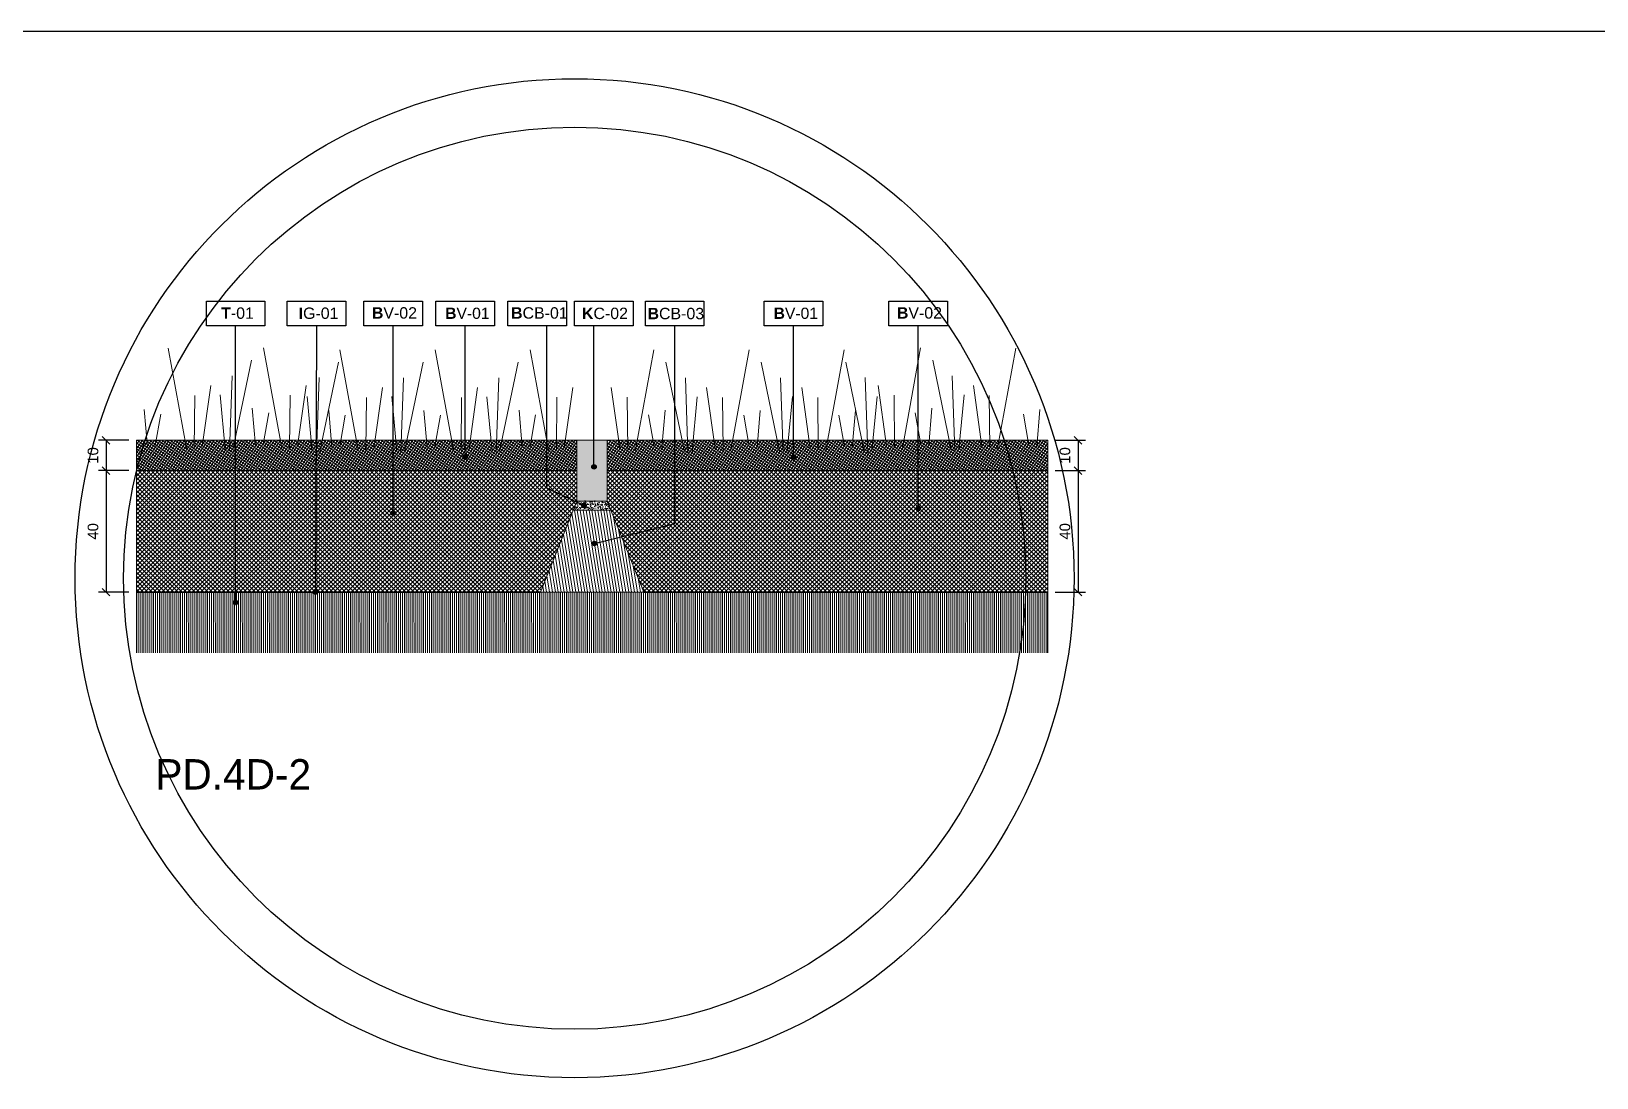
# Model space of a CAD drawing. Header units: metres. Extents: x -325 to 301, y -147 to 149.
# Drawn here: x 56.53 to 61.68, y 90.01 to 93.46 of the extents above; entities that cross this region are included whole.
import ezdxf

# ---------------------------------------------------------------- set-up
doc = ezdxf.new("R2010")
doc.units = ezdxf.units.M
doc.linetypes.add('ACAD_ISO03W100', pattern=[30, 12, -18])
doc.layers.get('Defpoints').update_dxf_attribs({"lineweight": 13})
doc.layers.add('-aux', color=50, linetype='Continuous', plot=False)
doc.layers.add('-AUX-QAD', color=5, linetype='Continuous', plot=False)
doc.layers.add('0-TX-1_25', color=7, linetype='Continuous', true_color=0x3f4f7f)
doc.layers.add('3-TR-paviment fort', color=7, linetype='Continuous', true_color=0xd1d1d1)
for name, color, linetype in [('02-L-Geotextile', 32, 'Continuous'), ('A-KEYPLAN_HATCH', 7, 'Continuous'), ('A_TEXT_2', 7, 'Continuous'), ('EIT_3 TR terra vegetal', 45, 'Continuous')]:
    doc.layers.add(name, color=color, linetype=linetype)
doc.layers.add('03-TR-Paviment_04_Dry Meadow', color=7, linetype='Continuous', lineweight=5, true_color=0xd8dd88)
doc.layers.add('3-TR tot_u', color=7, linetype='Continuous', lineweight=5, true_color=0x787878)
for name, color, linetype, lineweight in [('1-CM', 7, 'Continuous', 0), ('2-L-secció', 1, 'Continuous', 0), ('3-TR Formigó', 252, 'Continuous', 0), ('3-TR Seleccionat', 44, 'Continuous', 0), ('3-TR-recebo', 252, 'Continuous', 0)]:
    doc.layers.add(name, color=color, linetype=linetype, lineweight=lineweight)
doc.styles.add('Arial_4', font='arial.ttf', dxfattribs={"height": 1.8})
doc.styles.get("Standard").update_dxf_attribs({"font": 'arial.ttf'})
doc.styles.add('x-llegenda materials$0$ENGRAVERS', font='TT0586M.TTF')
doc.dimstyles.new('ISO-25', dxfattribs={"dimtxt": 0.1, "dimasz": 0.1, "dimexe": 0.1, "dimexo": 0.1, "dimgap": 0.1, "dimtad": 1, "dimdec": 0, "dimlfac": 100, "dimzin": 9, "dimtxsty": 'Standard', "dimblk": 'OBLIQUE', "dimcen": 0.1, "dimadec": 0, "dimazin": 0, "dimtfac": 1, "dimtdec": 0, "dimtmove": 0, "dimatfit": 3, "dimldrblk": 'OBLIQUE', "dimfxl": 1, "dimarcsym": 0})
pattern_1 = [(234, (56.792784, 92.7453584), (0.006472136, -0.004702282), []), (324, (56.792784, 92.7453584), (0.004702282, 0.006472136), [])]
pattern_2 = [(45, (419527.89557, 4594396.21904), (-0.007071067811865, 0.007071067811865), []), (135, (419527.89557, 4594396.21904), (-0.007071067811865, -0.007071067811865), [])]

# ---------------------------------------------------------------- blocks, each defined once
blk = doc.blocks.new('hatch keyplan 2')
at = {"layer": 'A-KEYPLAN_HATCH'}
blk.add_lwpolyline([(0, 0.00548), (0.01287, 0.00548), (0.01287, 0), (0, 0)], close=True, dxfattribs=at)
blk = doc.blocks.new('hatch keyplan')
at = {"layer": 'A-KEYPLAN_HATCH'}
blk.add_blockref('hatch keyplan 2', (1.43058, 0.85215), dxfattribs=at)
blk = doc.blocks.new('B-V01')
at = {"layer": 'A-KEYPLAN_HATCH'}
blk.add_blockref('hatch keyplan', (-1.43058, -0.85215), dxfattribs=at)
at = {"layer": 'A_TEXT_2', "lineweight": 211, "insert": (-0.00079, 0.00402), "char_height": 0.0024588, "attachment_point": 1, "line_spacing_factor": 0.938532, "style": 'Arial_4'}
blk.add_mtext_dynamic_manual_height_columns('\\pi0.00285;{\\fArial|b1|i0|c0|p34;B}V-01', width=0.0145619, gutter_width=0.015, heights=[0], dxfattribs=at)
blk = doc.blocks.new('B-V02')
at = {"layer": 'A-KEYPLAN_HATCH'}
blk.add_blockref('hatch keyplan', (-1.43058, -0.85215), dxfattribs=at)
at = {"layer": 'A_TEXT_2', "insert": (-0.0008, 0.00412), "char_height": 0.0025, "attachment_point": 1}
blk.add_mtext_dynamic_manual_height_columns('\\pi0.00255;{\\fArial|b1|i0|c0|p34;B}V-02', width=0.0145619, gutter_width=0.015, heights=[0], dxfattribs=at)
blk = doc.blocks.new('T-01')
at = {"layer": 'A-KEYPLAN_HATCH'}
blk.add_blockref('hatch keyplan', (-1.43058, -0.85215), dxfattribs=at)
at = {"layer": 'A_TEXT_2', "insert": (-0.0008, 0.00408), "char_height": 0.0025, "attachment_point": 1}
blk.add_mtext_dynamic_manual_height_columns('\\pi0.00405;{\\fArial|b1|i0|c0|p34;T}-01', width=0.0145619, gutter_width=0.015, heights=[0], dxfattribs=at)
blk = doc.blocks.new('B-CB03')
at = {"layer": 'A-KEYPLAN_HATCH'}
blk.add_blockref('hatch keyplan', (-1.43058, -0.85215), dxfattribs=at)
at = {"layer": 'A_TEXT_2', "insert": (-0.0008, 0.00398), "char_height": 0.0025, "attachment_point": 1}
blk.add_mtext_dynamic_manual_height_columns('\\pi0.00128;{\\fArial|b1|i0|c0|p34;B}CB-03', width=0.0145619, gutter_width=0.015, heights=[0], dxfattribs=at)
blk = doc.blocks.new('B-CB01')
at = {"layer": 'A-KEYPLAN_HATCH'}
blk.add_blockref('hatch keyplan', (-1.43058, -0.85215), dxfattribs=at)
at = {"layer": 'A_TEXT_2', "insert": (-0.0008, 0.00411), "char_height": 0.0025, "attachment_point": 1}
blk.add_mtext_dynamic_manual_height_columns('\\pi0.00152;{\\fArial|b1|i0|c0|p34;B}CB-01', width=0.0145619, gutter_width=0.015, heights=[0], dxfattribs=at)
blk = doc.blocks.new('K01B')
at = {"layer": 'A-KEYPLAN_HATCH'}
blk.add_blockref('hatch keyplan', (-1.43058, -0.85215), dxfattribs=at)
at = {"layer": 'A_TEXT_2', "insert": (-0.0008, 0.00402), "char_height": 0.0025, "attachment_point": 1}
blk.add_mtext_dynamic_manual_height_columns('\\pi0.00246;{\\fArial|b1|i0|c0|p34;K}C-02', width=0.0145619, gutter_width=0.015, heights=[0], dxfattribs=at)
blk = doc.blocks.new('_Oblique')
at = {"color": 0, "lineweight": -2}
blk.add_line((-0.5, -0.5), (0.5, 0.5), dxfattribs=at)
blk = doc.blocks.new('*D995')
at = {"layer": '0-TX-1_25', "color": 0, "lineweight": -2, "transparency": 16777216}
for p, q in [((56.8499, 92.1104), (56.7499, 92.1104)), ((56.7749, 92.1104), (56.7749, 92.0104)), ((56.8499, 92.0104), (56.7499, 92.0104))]:
    blk.add_line(p, q, dxfattribs=at)
at = {"layer": 'Defpoints', "color": 0, "transparency": 16777216}
for p in [(56.8749, 92.1104), (56.7749, 92.0104), (56.8749, 92.0104)]:
    blk.add_point(p, dxfattribs=at)
at = {"layer": '0-TX-1_25', "color": 0, "lineweight": -2, "transparency": 16777216, "xscale": 0.025, "yscale": 0.025, "zscale": 0.025}
for p, rotation in [((56.7749, 92.1104), 90), ((56.7749, 92.0104), 270)]:
    blk.add_blockref('_Oblique', p, dxfattribs=dict(at, rotation=rotation))
at = {"layer": '0-TX-1_25', "color": 0, "transparency": 16777216, "insert": (56.7321, 92.0604), "char_height": 0.035, "attachment_point": 5, "rotation": 90}
blk.add_mtext('10', dxfattribs=at)
blk = doc.blocks.new('*D996')
at = {"layer": '0-TX-1_25', "color": 0, "lineweight": -2, "transparency": 16777216}
for p, q in [((56.8499, 92.0104), (56.7499, 92.0104)), ((56.7749, 92.0104), (56.7749, 91.6104)), ((56.8499, 91.6104), (56.7499, 91.6104))]:
    blk.add_line(p, q, dxfattribs=at)
at = {"layer": 'Defpoints', "color": 0, "transparency": 16777216}
for p in [(56.8749, 92.0104), (56.7749, 91.6104), (56.8749, 91.6104)]:
    blk.add_point(p, dxfattribs=at)
at = {"layer": '0-TX-1_25', "color": 0, "lineweight": -2, "transparency": 16777216, "xscale": 0.025, "yscale": 0.025, "zscale": 0.025}
for p, rotation in [((56.7749, 92.0104), 90), ((56.7749, 91.6104), 270)]:
    blk.add_blockref('_Oblique', p, dxfattribs=dict(at, rotation=rotation))
at = {"layer": '0-TX-1_25', "color": 0, "transparency": 16777216, "insert": (56.7321, 91.8104), "char_height": 0.035, "attachment_point": 5, "rotation": 90}
blk.add_mtext('40', dxfattribs=at)
blk = doc.blocks.new('POINT')
at = {"layer": '0-TX-1_25'}
h = blk.add_hatch(dxfattribs=at)
h.set_pattern_fill('ANGLE', color=256)
h.set_pattern_definition([(0, (-83.747, -12.726), (0, 6.985), [5.08, -1.905]), (90, (-83.747, -12.726), (-6.985, 4e-16), [5.08, -1.905])])
edge = h.paths.add_edge_path()
edge.add_arc((0, 0), 0.0075, 0, 360)
h = blk.add_hatch(color=256, dxfattribs=at)
h.dxf.hatch_style = 1
edge = h.paths.add_edge_path()
edge.add_arc((0, 0), 0.0075, 0, 360)
blk.add_circle((0, 0), 0.0075, dxfattribs=at)
blk = doc.blocks.new('*D997')
at = {"layer": '0-TX-1_25', "color": 0, "lineweight": -2, "transparency": 16777216}
for p, q in [((59.8999, 92.1104), (59.9997, 92.1104)), ((59.9747, 92.1104), (59.9747, 92.0104)), ((59.8999, 92.0104), (59.9997, 92.0104))]:
    blk.add_line(p, q, dxfattribs=at)
at = {"layer": 'Defpoints', "color": 0, "transparency": 16777216}
for p in [(59.8749, 92.1104), (59.8749, 92.0104), (59.9747, 92.0104)]:
    blk.add_point(p, dxfattribs=at)
at = {"layer": '0-TX-1_25', "color": 0, "lineweight": -2, "transparency": 16777216, "xscale": 0.025, "yscale": 0.025, "zscale": 0.025}
for p, rotation in [((59.9747, 92.1104), 90), ((59.9747, 92.0104), 270)]:
    blk.add_blockref('_Oblique', p, dxfattribs=dict(at, rotation=rotation))
at = {"layer": '0-TX-1_25', "color": 0, "transparency": 16777216, "insert": (59.9318, 92.0604), "char_height": 0.035, "attachment_point": 5, "rotation": 90}
blk.add_mtext('10', dxfattribs=at)
blk = doc.blocks.new('*D998')
at = {"layer": '0-TX-1_25', "color": 0, "lineweight": -2, "transparency": 16777216}
for p, q in [((59.8999, 92.0104), (59.9997, 92.0104)), ((59.9747, 92.0104), (59.9747, 91.6104)), ((59.8999, 91.6104), (59.9997, 91.6104))]:
    blk.add_line(p, q, dxfattribs=at)
at = {"layer": 'Defpoints', "color": 0, "transparency": 16777216}
for p in [(59.8749, 92.0104), (59.8749, 91.6104), (59.9747, 91.6104)]:
    blk.add_point(p, dxfattribs=at)
at = {"layer": '0-TX-1_25', "color": 0, "lineweight": -2, "transparency": 16777216, "xscale": 0.025, "yscale": 0.025, "zscale": 0.025}
for p, rotation in [((59.9747, 92.0104), 90), ((59.9747, 91.6104), 270)]:
    blk.add_blockref('_Oblique', p, dxfattribs=dict(at, rotation=rotation))
at = {"layer": '0-TX-1_25', "color": 0, "transparency": 16777216, "insert": (59.9318, 91.8104), "char_height": 0.035, "attachment_point": 5, "rotation": 90}
blk.add_mtext('40', dxfattribs=at)
blk = doc.blocks.new('IG01')
at = {"layer": 'A-KEYPLAN_HATCH', "xscale": 10, "yscale": 10, "zscale": 10}
blk.add_blockref('hatch keyplan', (-14.3058, -8.5215), dxfattribs=at)
at = {"layer": 'A_TEXT_2', "insert": (-0.008, 0.0405), "char_height": 0.025, "attachment_point": 1}
blk.add_mtext_dynamic_manual_height_columns('\\pi0.03354;{\\fArial|b1|i0|c0|p34;I}G-01', width=0.145619, gutter_width=0.15, heights=[0], dxfattribs=at)

msp = doc.modelspace()

# ---------------------------------------------------------------- hatches: boundary and pattern name
at = {"layer": '3-TR Formigó'}
h = msp.add_hatch(dxfattribs=at)
h.set_pattern_fill('ANSI31', color=256, scale=0.003, angle=234.1752, style=0)
h.set_pattern_definition([(279.17524, (61.219408, 91.710441), (0.00940313, 0.001518806), [])])
h.paths.add_polyline_path([(58.437, 91.8803), (58.4245, 91.8803), (58.3129, 91.8805), (58.2049, 91.6104), (58.5449, 91.6104)])
at = {"layer": '3-TR Seleccionat'}
h = msp.add_hatch(dxfattribs=at)
h.set_pattern_fill('ANSI31', color=256, scale=0.002, angle=225, style=0)
h.set_pattern_definition([(270, (441134.649791, -650744.9559923), (-0.00635, -2e-18), [])])
h.paths.add_polyline_path([(59.875, 91.6104), (58.5449, 91.6104), (56.8749, 91.6104), (56.8749, 91.4104), (59.8751, 91.4104)])
at = {"layer": '3-TR tot_u'}
h = msp.add_hatch(dxfattribs=at)
h.set_pattern_fill('AR-CONC', color=256, scale=9e-05, angle=90.2664)
h.set_pattern_definition([(140.266414, (-25.09567, 69.084946), (0.0013582613, 0.0164031132), [0.0017145, -0.0188595]), (85.266414, (-25.09567, 69.084946), (-0.0171801815, -0.0032518273), [0.0013716, -0.0150876526]), (190.71786, (-25.095557, 69.086313), (-0.0158219194, 0.0131512858), [0.0014571008, -0.016028122]), (136.450614, (-25.100242, 69.084925), (0.003670327, 0.024414444), [0.00257175, -0.02828925]), (186.901972, (-25.099936, 69.08696), (-0.0223674596, 0.021262598), [0.002185652, -0.024042205]), (81.450565, (-25.100242, 69.084925), (-0.0223674596, 0.021262598), [0.002057397, -0.022631376]), (111.266414, (-25.09911, 69.087216), (0.0091403206, 0.0136879438), [0.0017145, -0.0188595]), (56.266414, (-25.09911, 69.087216), (-0.0166026007, 0.0054850432), [0.0013716, -0.0150876]), (161.71786, (-25.098348, 69.088357), (-0.0074622802, 0.019172987), [0.0014571008, -0.0160280944]), (127.766414, (-25.09567, 69.084946), (-0.00761116375, 0.0002425866), [0, -0.01490472, 0, -0.0153162, 0, -0.01514475]), (97.766414, (-25.09567, 69.084946), (-0.009044117, 0.0059717809), [0, -0.00873252, 0, -0.01456182, 0, -0.00577215]), (57.766414, (-25.095646, 69.079848), (0.0004588393, 0.012205419), [0, -0.005715, 0, -0.0178308, 0, -0.0236601]), (47.766414, (-25.095636, 69.077562), (-0.0023503487, 0.0133208417), [0, -0.0074295, 0, -0.01184148, 0, -0.0168021])])
h.paths.add_polyline_path([(58.3129, 91.8805), (58.3249, 91.9115), (58.4245, 91.9102), (58.437, 91.8803)])
at = {"layer": '3-TR-paviment fort'}
msp.add_hatch(color=256, dxfattribs=at).paths.add_polyline_path([(58.3249, 92.1104), (58.4249, 92.1104), (58.4249, 91.9104), (58.3249, 91.9104)])
at = {"layer": '3-TR-recebo'}
h = msp.add_hatch(dxfattribs=at)
h.set_pattern_fill('_USER', color=256, scale=0.008, angle=234, style=0, double=1, pattern_type=0)
h.set_pattern_definition(pattern_1)
h.paths.add_polyline_path([(57.8604, 92.1104), (58.3249, 92.1104), (58.3249, 92.0104), (57.8778, 92.0104), (57.209, 92.0104), (56.8749, 92.0104), (56.8749, 92.1104), (57.1915, 92.1104)])
h = msp.add_hatch(dxfattribs=at)
h.set_pattern_fill('_USER', color=256, scale=0.008, angle=234, style=0, double=1, pattern_type=0)
h.set_pattern_definition(pattern_1)
h.paths.add_polyline_path([(58.8894, 92.1104), (58.4249, 92.1104), (58.4249, 92.0104), (58.872, 92.0104), (59.5409, 92.0104), (59.8749, 92.0104), (59.8749, 92.1104), (59.5583, 92.1104)])
at = {"layer": 'EIT_3 TR terra vegetal'}
h = msp.add_hatch(dxfattribs=at)
h.set_pattern_fill('_USER', color=256, scale=0.01, angle=45, style=0, double=1, pattern_type=0)
h.set_pattern_definition(pattern_2)
h.paths.add_polyline_path([(56.8749, 91.6104), (56.8749, 92.0104), (57.259, 92.0104), (58.3249, 92.0104), (58.3249, 91.9104), (58.2049, 91.6104)])
h = msp.add_hatch(dxfattribs=at)
h.set_pattern_fill('_USER', color=256, scale=0.01, angle=45, style=0, double=1, pattern_type=0)
h.set_pattern_definition(pattern_2)
h.paths.add_polyline_path([(59.8749, 91.6104), (59.8749, 92.0104), (59.4909, 92.0104), (58.4249, 92.0104), (58.4249, 91.9104), (58.5449, 91.6104)])

# ---------------------------------------------------------------- linework, layer by layer
at = {"layer": '-aux'}
msp.add_lwpolyline([(12.2345, 93.4567), (142.2345, 93.4567)], dxfattribs=at)
at = {"layer": '-AUX-QAD'}
for radius in [1.6443, 1.485]:
    msp.add_circle((58.3175, 91.6562), radius, dxfattribs=at)
at = {"layer": '0-TX-1_25'}
for points in [[(57.2016, 91.5762), (57.2016, 92.4866)], [(57.4672, 92.4866), (57.4641, 91.6104)], [(57.7204, 91.8703), (57.7204, 92.4866)], [(57.9571, 92.0556), (57.9571, 92.4866)], [(58.3482, 91.8959), (58.2262, 91.9527), (58.2262, 92.4866)], [(58.3812, 92.0228), (58.3812, 92.4866)], [(58.3825, 91.7706), (58.6469, 91.8366), (58.6469, 92.4866)], [(59.0382, 92.0556), (59.0382, 92.4866)], [(59.4488, 91.8859), (59.4488, 92.4866)]]:
    msp.add_lwpolyline(points, dxfattribs=at)
at = {"layer": '02-L-Geotextile', "linetype": 'ACAD_ISO03W100', "ltscale": 0.002, "const_width": 0.005}
for points in [[(56.8749, 91.6104), (58.2049, 91.6104)], [(58.5449, 91.6104), (59.8749, 91.6104)]]:
    msp.add_lwpolyline(points, dxfattribs=at)
at = {"layer": '03-TR-Paviment_04_Dry Meadow'}
for points in [[(56.9797, 92.4141), (57.04, 92.0842)], [(57.2932, 92.4148), (57.3534, 92.0849)], [(57.5448, 92.4078), (57.605, 92.0779)], [(57.858, 92.4077), (57.9182, 92.0778)], [(58.1715, 92.4083), (58.2317, 92.0784)], [(58.5783, 92.4083), (58.5181, 92.0784)], [(58.8918, 92.4077), (58.8316, 92.0778)], [(59.2051, 92.4078), (59.1449, 92.0779)], [(59.4566, 92.4148), (59.3964, 92.0849)], [(59.7701, 92.4141), (59.7099, 92.0842)], [(57.2536, 92.3742), (57.1923, 92.0793)], [(57.54, 92.368), (57.4787, 92.0731)], [(57.8186, 92.3679), (57.7573, 92.073)], [(58.1319, 92.3677), (58.0706, 92.0729)], [(58.618, 92.3677), (58.6792, 92.0729)], [(58.9312, 92.3679), (58.9925, 92.073)], [(59.2098, 92.368), (59.2711, 92.0731)], [(59.4963, 92.3742), (59.5575, 92.0793)], [(57.1896, 92.3227), (57.1809, 92.0753)], [(57.476, 92.3165), (57.4674, 92.0691)], [(57.7546, 92.3164), (57.7459, 92.069)], [(58.0678, 92.3162), (58.0592, 92.0688)], [(58.682, 92.3162), (58.6906, 92.0688)], [(58.9953, 92.3164), (59.0039, 92.069)], [(59.2739, 92.3165), (59.2825, 92.0691)], [(59.5603, 92.3227), (59.5689, 92.0753)], [(57.0671, 92.2578), (57.0655, 92.0849)], [(57.1197, 92.2903), (57.0918, 92.09)], [(57.1504, 92.2604), (57.1675, 92.0795)], [(57.3806, 92.2585), (57.379, 92.0855)], [(57.4332, 92.291), (57.4052, 92.0906)], [(57.4369, 92.2542), (57.4539, 92.0734)], [(57.6321, 92.2515), (57.6305, 92.0786)], [(57.6847, 92.284), (57.6568, 92.0837)], [(57.7155, 92.2541), (57.7325, 92.0732)], [(57.9454, 92.2514), (57.9438, 92.0784)], [(57.998, 92.2839), (57.97, 92.0835)], [(58.0287, 92.2539), (58.0457, 92.0731)], [(58.2589, 92.252), (58.2573, 92.0791)], [(58.3115, 92.2845), (58.2835, 92.0842)], [(58.4383, 92.2845), (58.4663, 92.0842)], [(58.4909, 92.252), (58.4926, 92.0791)], [(58.7211, 92.2539), (58.7041, 92.0731)], [(58.7518, 92.2839), (58.7798, 92.0835)], [(58.8044, 92.2514), (58.806, 92.0784)], [(59.0344, 92.2541), (59.0174, 92.0732)], [(59.0651, 92.284), (59.0931, 92.0837)], [(59.1177, 92.2515), (59.1193, 92.0786)], [(59.313, 92.2542), (59.296, 92.0734)], [(59.3166, 92.291), (59.3446, 92.0906)], [(59.3692, 92.2585), (59.3708, 92.0855)], [(59.5994, 92.2604), (59.5824, 92.0795)], [(59.6301, 92.2903), (59.6581, 92.09)], [(59.6827, 92.2578), (59.6843, 92.0849)], [(56.9007, 92.2117), (56.911, 92.0893)], [(56.955, 92.1962), (56.9368, 92.0928)], [(57.2564, 92.2156), (57.2667, 92.0932)], [(57.3107, 92.2002), (57.2925, 92.0968)], [(57.5079, 92.2087), (57.5182, 92.0863)], [(57.8212, 92.2085), (57.8315, 92.0861)], [(58.1347, 92.2092), (58.145, 92.0868)], [(58.189, 92.1937), (58.1708, 92.0904)], [(58.5608, 92.1937), (58.5791, 92.0904)], [(58.6152, 92.2092), (58.6049, 92.0868)], [(58.9287, 92.2085), (58.9184, 92.0861)], [(59.2419, 92.2087), (59.2316, 92.0863)], [(59.4391, 92.2002), (59.4574, 92.0968)], [(59.4934, 92.2156), (59.4831, 92.0932)], [(59.7948, 92.1962), (59.8131, 92.0928)], [(59.8492, 92.2117), (59.8389, 92.0893)], [(57.5623, 92.1932), (57.544, 92.0898)], [(57.8755, 92.1931), (57.8573, 92.0897)], [(58.8743, 92.1931), (58.8926, 92.0897)], [(59.1876, 92.1932), (59.2058, 92.0898)]]:
    msp.add_lwpolyline(points, dxfattribs=at)
at = {"layer": '1-CM'}
msp.add_line((58.2049, 91.6104), (56.8749, 91.6104), dxfattribs=at)
for points in [[(56.8749, 92.0104), (58.3249, 92.0104), (58.3249, 92.1104), (56.8749, 92.1104)], [(59.8749, 92.0104), (58.4249, 92.0104), (58.4249, 92.1104), (59.8749, 92.1104)], [(58.3249, 91.9104), (58.4245, 91.9102)], [(58.3129, 91.8805), (58.437, 91.8802)], [(58.2449, 91.7104), (58.2049, 91.6104)], [(59.8749, 91.6104), (56.8749, 91.6104)]]:
    msp.add_lwpolyline(points, dxfattribs=at)
for points in [[(58.4249, 91.9104), (58.3249, 91.9104), (58.3249, 92.1104), (58.4249, 92.1104)], [(58.437, 91.8803), (58.437, 91.8803), (58.5449, 91.6104), (58.2049, 91.6104), (58.3249, 91.9104), (58.4249, 91.9103), (58.437, 91.8803)]]:
    msp.add_lwpolyline(points, close=True, dxfattribs=at)
at = {"layer": '2-L-secció'}
for p, q in [((56.8749, 91.4104), (56.8749, 92.1104)), ((59.8749, 91.4104), (59.8749, 92.1104))]:
    msp.add_line(p, q, dxfattribs=at)

# ---------------------------------------------------------------- block references
at = {"color": 244, "true_color": 0x991b1e, "xscale": 14.99999999999007, "yscale": 14.99999999999007, "zscale": 14.99999999999007}
msp.add_blockref('K01B', (58.3168, 92.4866), dxfattribs=at)
at = {"layer": '0-TX-1_25', "xscale": 15, "yscale": 15, "zscale": 15}
for name, p in [('T-01', (57.1051, 92.4866)), ('B-V02', (57.6238, 92.4866)), ('B-V01', (57.8605, 92.4866)), ('B-CB01', (58.0975, 92.4866)), ('B-CB03', (58.5503, 92.4866)), ('B-V01', (58.9417, 92.4866)), ('B-V02', (59.3522, 92.4866))]:
    msp.add_blockref(name, p, dxfattribs=at)
at = {"layer": '0-TX-1_25'}
for p in [(57.9571, 92.0556), (59.0382, 92.0556), (58.3812, 92.0228), (58.3482, 91.8959), (57.7204, 91.8703), (58.3825, 91.7706), (57.2016, 91.5762), (57.4641, 91.6104)]:
    msp.add_blockref('POINT', p, dxfattribs=at)
at = {"layer": '0-TX-1_25', "xscale": -1}
msp.add_blockref('POINT', (59.4488, 91.8859), dxfattribs=at)
at = {"layer": '1-CM', "xscale": 1.5, "yscale": 1.5, "zscale": 1.5}
msp.add_blockref('IG01', (57.3707, 92.4866), dxfattribs=at)

# ---------------------------------------------------------------- texts
at = {"layer": '-aux', "insert": (56.9372, 91.0606), "char_height": 0.1, "width": 19.210099, "attachment_point": 1, "style": 'x-llegenda materials$0$ENGRAVERS'}
msp.add_mtext('PD.4D-2', dxfattribs=at)

# ---------------------------------------------------------------- dimensions: what is measured, and where the dimension line sits
at = {"layer": '0-TX-1_25'}
for base, p1, p2, picture, middle in [((56.7749, 92.0104), (56.8749, 92.1104), (56.8749, 92.0104), '*D995', (56.7321, 92.0604)), ((59.9747, 92.0104), (59.8749, 92.1104), (59.8749, 92.0104), '*D997', (59.9318, 92.0604)), ((56.7749, 91.6104), (56.8749, 92.0104), (56.8749, 91.6104), '*D996', (56.7321, 91.8104)), ((59.9747, 91.6104), (59.8749, 92.0104), (59.8749, 91.6104), '*D998', (59.9318, 91.8104))]:
    dim = msp.add_linear_dim(base=base, p1=p1, p2=p2, angle=90, dimstyle='ISO-25', override={"dimtxt": 0.035, "dimasz": 0.025, "dimexe": 0.025, "dimexo": 0.025, "dimgap": 0.025, "dimblk1": 'Oblique', "dimblk2": 'Oblique', "dimsah": 1, "dimfxl": 0.1, "dimfxlon": 1, "dimarcsym": 1}, dxfattribs=at)
    dim.commit()
    dim.dimension.update_dxf_attribs({"geometry": picture, "text_midpoint": middle})

doc.saveas('drawing.dxf')
